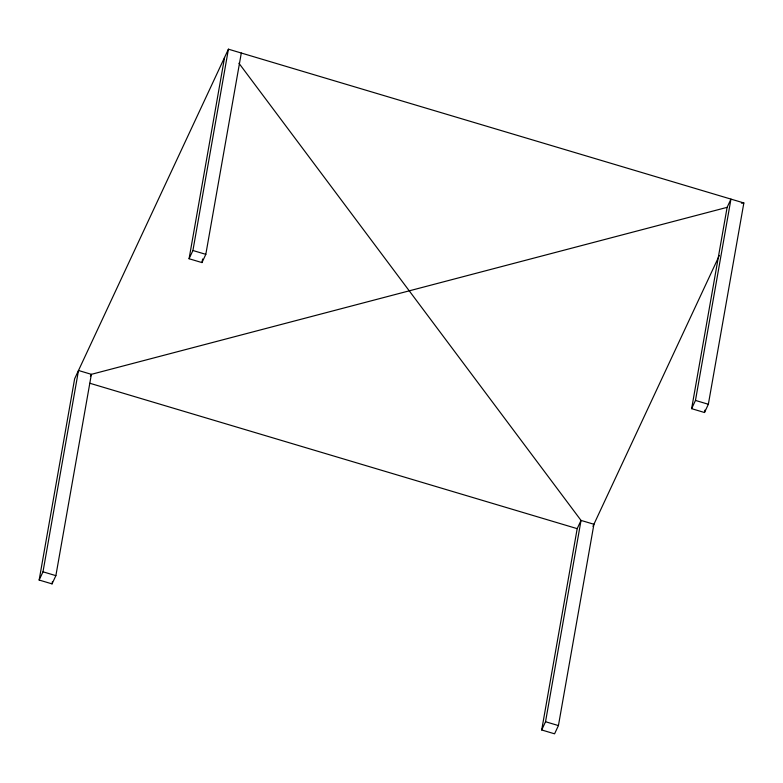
<?xml version="1.0" encoding="UTF-8"?>
<svg xmlns="http://www.w3.org/2000/svg" width="783" height="783" viewBox="0 0 783 783"><rect width="100%" height="100%" fill="white"/><g stroke="black" fill="none" stroke-linecap="round" stroke-linejoin="round"><path stroke-width="1.17" d="M727.123 207.348L91.376 374.333L55.877 575.652L52.04 583.883L39.15 580.046L74.649 378.727L228.421 49.182L743.85 202.954L708.351 404.273L704.504 412.514L691.624 408.667L727.123 207.348L730.96 199.117L695.47 400.426L691.624 408.667M39.15 580.046L42.996 571.805L78.496 370.486L91.376 374.333L90.417 376.388M52.04 583.883L52.461 581.485M241.301 53.029L205.812 254.348L201.965 262.579L189.075 258.742L224.574 57.423M189.075 258.742L192.921 250.501L228.421 49.182M201.965 262.579L202.601 258.987M541.699 729.971L545.536 721.73L581.035 520.421L593.925 524.258L558.426 725.577L554.579 733.818L541.699 729.971L577.188 528.652L581.035 520.421L238.923 63.217M704.504 412.514L704.935 410.116M592.956 526.323L719.362 255.444M741.413 203.169L743.85 202.954M192.921 250.501L205.812 254.348M695.47 400.426L708.351 404.273M89.879 383.269L577.188 528.652M42.996 571.805L55.877 575.652M545.536 721.73L558.426 725.577"/></g></svg>
